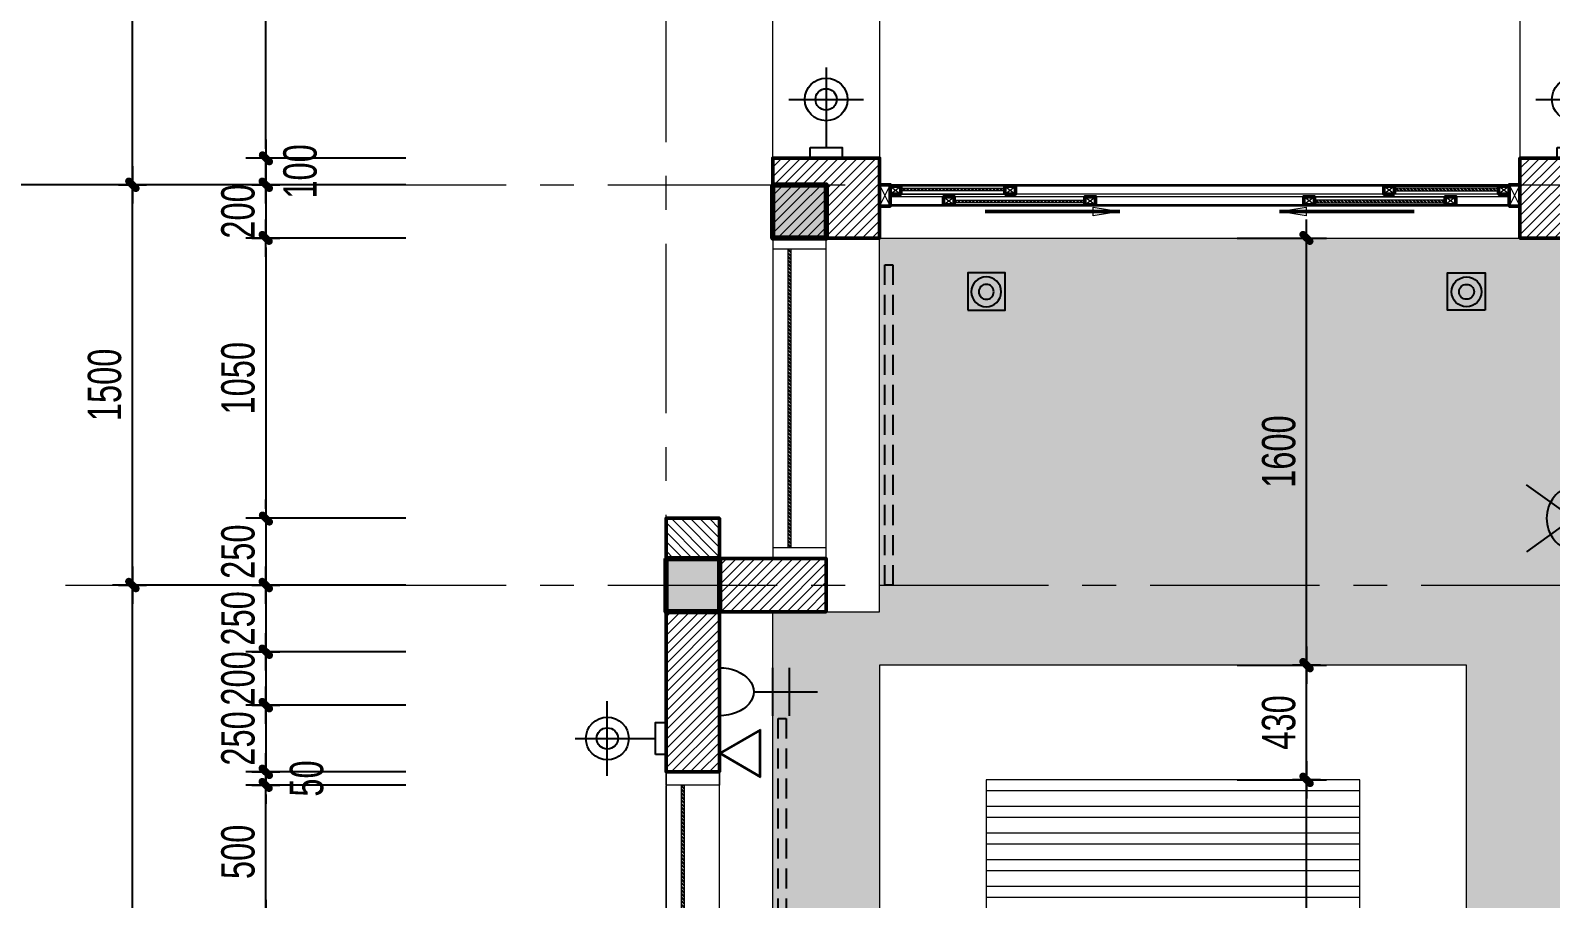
# Model space of a CAD drawing. Header units: inches. Extents: x 88947 to 296847, y 35049 to 161062.
# Drawn here: x 94879 to 100576, y 90034 to 93288 of the extents above; entities that cross this region are included whole.
import ezdxf

# ---------------------------------------------------------------- set-up
doc = ezdxf.new("R2010")
doc.units = ezdxf.units.IN
doc.header["$MEASUREMENT"] = 0
doc.header["$PDMODE"] = 1
for name, pattern in [('ACAD_ISO03W100', [30, 12, -18]), ('CENTER', [50.8, 31.75, -6.35, 6.35, -6.35]), ('HIDDEN', [0.375, 0.25, -0.125])]:
    doc.linetypes.add(name, pattern=pattern)
for name, color, linetype, lineweight in [('A-Dims', 145, 'Continuous', 25), ('CUA', 42, 'Continuous', 20), ('DIM', 7, 'Continuous', 25), ('DO', 4, 'Continuous', 25), ('HACTH', 8, 'Continuous', 5), ('HATCH', 8, 'Continuous', 5), ('KHUNG 1', 6, 'Continuous', 70), ('mb$0$CUA', 42, 'Continuous', 20), ('mb$0$HATCH', 69, 'Continuous', 15), ('mb$0$net cat', 51, 'Continuous', 50), ('mb$0$net manh', 251, 'Continuous', 5), ('NETMANH', 192, 'Continuous', 18), ('THAY', 3, 'Continuous', 18), ('tran', 202, 'Continuous', 15), ('TRUC', 252, 'ACAD_ISO03W100', 13), ('TUONG', 4, 'Continuous', 50)]:
    doc.layers.add(name, color=color, linetype=linetype, lineweight=lineweight)
doc.layers.add('E-socket', color=1, linetype='Continuous')
doc.styles.add('VNI-HELVE-CONDENSE', font='VNARIAL.TTF', dxfattribs={"width": 0.7})
doc.dimstyles.new('TAS-100', dxfattribs={"dimscale": 50, "dimtxt": 2.5, "dimasz": 0.7, "dimexe": 1.5, "dimexo": 1.5, "dimgap": 0.8, "dimtad": 1, "dimdec": 0, "dimzin": 3, "dimdsep": 46, "dimtxsty": 'VNI-HELVE-CONDENSE', "dimblk": 'TICK', "dimcen": 2.5, "dimclrt": 71, "dimazin": 2, "dimtfac": 0.75, "dimtdec": 0, "dimtix": 1, "dimtmove": 2, "dimatfit": 2, "dimldrblk": 'TICK123', "dimfxl": 1.5, "dimtolj": 1, "dimtzin": 0, "dimarcsym": 0})
doc.dimstyles.new('TL100', dxfattribs={"dimscale": 0, "dimtxt": 250, "dimasz": 200, "dimexe": 100, "dimexo": 100, "dimgap": 100, "dimtad": 1, "dimdec": 0, "dimzin": 0, "dimdsep": 46, "dimtxsty": 'VNI-HELVE-CONDENSE', "dimblk": 'ARCHTICK', "dimcen": -6, "dimdle": 10, "dimclrd": 253, "dimclre": 256, "dimclrt": 256, "dimadec": 0, "dimazin": 0, "dimtfac": 0.005, "dimtdec": 0, "dimtix": 1, "dimtmove": 2, "dimatfit": 3, "dimldrblk": 'CLOSEDBLANK', "dimfxl": 1, "dimtolj": 1, "dimtzin": 0, "dimlwd": -1, "dimarcsym": 0})

# ---------------------------------------------------------------- blocks, each defined once
blk = doc.blocks.new('12')
at = {"linetype": 'HIDDEN', "ltscale": 300}
blk.add_lwpolyline([(-600, 20), (600, 20), (600, 50), (-600, 50)], close=True, dxfattribs=at)
for points in [[(-600, 20), (-600, 50), (-525, 20), (-525, 50)], [(600, 20), (600, 50), (525, 20), (525, 50)]]:
    blk.add_solid(points)
blk = doc.blocks.new('EWTWETEW')
at = {"ltscale": 5}
for points in [[(0, 0), (-125, 175)], [(0, 0), (125, 175)], [(-125, 0), (-125, 0), (125, 0)]]:
    blk.add_lwpolyline(points, dxfattribs=at)
blk.add_arc((0, -28.1), 128.1, 12.6804, 167.3196, dxfattribs=at)
blk = doc.blocks.new('DNT')
for points in [[(0, 425), (0, 50)], [(-175, 275), (175, 275)]]:
    blk.add_lwpolyline(points)
blk.add_lwpolyline([(-75, 50), (75, 50), (75, 0), (-75, 0)], close=True)
for radius in [100, 50]:
    blk.add_circle((0, 275), radius)
blk = doc.blocks.new('P')
at = {"linetype": 'Continuous', "ltscale": 2}
for p, q in [((0, 0), (308, 178)), ((9, 0), (303, 170)), ((303, -170), (303, 170)), ((308, -178), (308, 178)), ((0, 0), (308, -178)), ((9, 0), (303, -170))]:
    blk.add_line(p, q, dxfattribs=at)
blk = doc.blocks.new('S-2')
at = {"layer": 'E-socket', "linetype": 'Continuous', "ltscale": 50}
for p, q in [((0, 107.1), (0, 306.7)), ((-75, 219.4), (75, 219.4)), ((-75, 166.9), (75, 166.9)), ((-75, 0), (75, 0))]:
    blk.add_line(p, q, dxfattribs=at)
blk.add_ellipse((0, 0), major_axis=(0, 107.1), ratio=0.7, start_param=4.712389, end_param=7.853982, dxfattribs=at)
blk = doc.blocks.new('_ArchTick')
at = {"color": 0, "linetype": 'ByBlock', "const_width": 0.15}
blk.add_lwpolyline([(-0.5, -0.5), (0.5, 0.5)], dxfattribs=at)
blk = doc.blocks.new('CP1')
blk.add_lwpolyline([(-86.9, 86), (89.2, 86), (89.2, -88.5), (-86.9, -88.5)], close=True)
for radius in [70, 35]:
    blk.add_circle((0, 0), radius)
blk = doc.blocks.new('TICK')
at = {"layer": 'A-Dims', "color": 1}
for p, q in [((-2, 0), (2, 0)), ((0, 1.5), (0, -1.5))]:
    blk.add_line(p, q, dxfattribs=at)
at = {"layer": 'A-Dims', "color": 1, "const_width": 0.788}
blk.add_lwpolyline([(-0.33, -0.35), (0.38, 0.38)], dxfattribs=at)
at = {"layer": 'A-Dims', "color": 1, "const_width": 0.394}
for points in [[(0.24, 0.52, -0.414214), (0.52, 0.52, -1)], [(0.52, 0.52, -0.414214), (0.52, 0.24, -1)], [(-0.47, -0.21, 0.414214), (-0.47, -0.49, 1)], [(-0.47, -0.49, 0.414214), (-0.19, -0.49, 1)]]:
    blk.add_lwpolyline(points, format="xyb", dxfattribs=at)
blk = doc.blocks.new('*D3231')
at = {"layer": 'Defpoints', "color": 0}
for p in [(99327, 90479), (99661.8, 90479), (99327, 87339)]:
    blk.add_point(p, dxfattribs=at)
at = {"layer": 'DIM', "color": 0, "lineweight": -2}
for p, q in [((99402, 90479), (99736.8, 90479)), ((99661.8, 87374), (99661.8, 90444)), ((99402, 87339), (99736.8, 87339))]:
    blk.add_line(p, q, dxfattribs=at)
at = {"layer": 'DIM', "color": 0, "lineweight": -2, "xscale": 35, "yscale": 35, "zscale": 35}
for p, rotation in [((99661.8, 90479), 90), ((99661.8, 87339), 270)]:
    blk.add_blockref('TICK', p, dxfattribs=dict(at, rotation=rotation))
at = {"layer": 'DIM', "color": 71, "insert": (99557.9, 88909), "char_height": 125, "attachment_point": 5, "rotation": 90, "style": 'VNI-HELVE-CONDENSE'}
blk.add_mtext('\\A1;3140', dxfattribs=at)
blk = doc.blocks.new('TICK123')
at = {"layer": 'A-Dims', "color": 1}
blk.add_lwpolyline([(0.05, 0, 0, 0.84, 0), (-2.11, 0, 8.4, 8.4, 0)], format="xyseb", dxfattribs=at)
blk = doc.blocks.new('*D3232')
at = {"layer": 'Defpoints', "color": 0}
for p in [(99327, 90909), (99661.8, 90909), (99327, 90479)]:
    blk.add_point(p, dxfattribs=at)
at = {"layer": 'DIM', "color": 0, "lineweight": -2}
for p, q in [((99402, 90909), (99736.8, 90909)), ((99661.8, 90514), (99661.8, 90874)), ((99402, 90479), (99736.8, 90479))]:
    blk.add_line(p, q, dxfattribs=at)
at = {"layer": 'DIM', "color": 0, "lineweight": -2, "xscale": 35, "yscale": 35, "zscale": 35}
for p, rotation in [((99661.8, 90909), 90), ((99661.8, 90479), 270)]:
    blk.add_blockref('TICK', p, dxfattribs=dict(at, rotation=rotation))
at = {"layer": 'DIM', "color": 71, "insert": (99557.9, 90694), "char_height": 125, "attachment_point": 5, "rotation": 90, "style": 'VNI-HELVE-CONDENSE'}
blk.add_mtext('\\A1;430', dxfattribs=at)
blk = doc.blocks.new('*D3233')
at = {"layer": 'Defpoints', "color": 0}
for p in [(99327, 92509), (99661.8, 92509), (99327, 90909)]:
    blk.add_point(p, dxfattribs=at)
at = {"layer": 'DIM', "color": 0, "lineweight": -2}
for p, q in [((99402, 92509), (99736.8, 92509)), ((99661.8, 90944), (99661.8, 92474)), ((99402, 90909), (99736.8, 90909))]:
    blk.add_line(p, q, dxfattribs=at)
at = {"layer": 'DIM', "color": 0, "lineweight": -2, "xscale": 35, "yscale": 35, "zscale": 35}
for p, rotation in [((99661.8, 92509), 90), ((99661.8, 90909), 270)]:
    blk.add_blockref('TICK', p, dxfattribs=dict(at, rotation=rotation))
at = {"layer": 'DIM', "color": 71, "insert": (99558, 91709), "char_height": 125, "attachment_point": 5, "rotation": 90, "style": 'VNI-HELVE-CONDENSE'}
blk.add_mtext('\\A1;1600', dxfattribs=at)
blk = doc.blocks.new('*D4453')
at = {"layer": 'Defpoints', "color": 0}
for p in [(95261.3, 91209), (96361.3, 91209), (96361.3, 86209)]:
    blk.add_point(p, dxfattribs=at)
at = {"layer": 'DIM', "color": 0, "lineweight": -2}
for p, q in [((96286.3, 91209), (95186.3, 91209)), ((95261.3, 86244), (95261.3, 91174)), ((96286.3, 86209), (95186.3, 86209))]:
    blk.add_line(p, q, dxfattribs=at)
at = {"layer": 'DIM', "color": 0, "lineweight": -2, "xscale": 35, "yscale": 35, "zscale": 35}
for p, rotation in [((95261.3, 91209), 90), ((95261.3, 86209), 270)]:
    blk.add_blockref('TICK', p, dxfattribs=dict(at, rotation=rotation))
at = {"layer": 'DIM', "color": 71, "insert": (95157.6, 88709), "char_height": 125, "attachment_point": 5, "rotation": 90, "style": 'VNI-HELVE-CONDENSE'}
blk.add_mtext('\\A1;5000', dxfattribs=at)
blk = doc.blocks.new('*D4454')
at = {"layer": 'Defpoints', "color": 0}
for p in [(95261.3, 92709), (96361.3, 92709), (96361.3, 91209)]:
    blk.add_point(p, dxfattribs=at)
at = {"layer": 'DIM', "color": 0, "lineweight": -2}
for p, q in [((96286.3, 92709), (95186.3, 92709)), ((95261.3, 91244), (95261.3, 92674)), ((96286.3, 91209), (95186.3, 91209))]:
    blk.add_line(p, q, dxfattribs=at)
at = {"layer": 'DIM', "color": 0, "lineweight": -2, "xscale": 35, "yscale": 35, "zscale": 35}
for p, rotation in [((95261.3, 92709), 90), ((95261.3, 91209), 270)]:
    blk.add_blockref('TICK', p, dxfattribs=dict(at, rotation=rotation))
at = {"layer": 'DIM', "color": 71, "insert": (95157.6, 91959), "char_height": 125, "attachment_point": 5, "rotation": 90, "style": 'VNI-HELVE-CONDENSE'}
blk.add_mtext('\\A1;1500', dxfattribs=at)
blk = doc.blocks.new('*D4455')
at = {"layer": 'Defpoints', "color": 0}
for p in [(94761.3, 92709), (96361.3, 92709), (96361.3, 84709)]:
    blk.add_point(p, dxfattribs=at)
at = {"layer": 'DIM', "color": 0, "lineweight": -2}
for p, q in [((96286.3, 92709), (94686.3, 92709)), ((94761.3, 84744), (94761.3, 92674)), ((96286.3, 84709), (94686.3, 84709))]:
    blk.add_line(p, q, dxfattribs=at)
at = {"layer": 'DIM', "color": 0, "lineweight": -2, "xscale": 35, "yscale": 35, "zscale": 35}
for p, rotation in [((94761.3, 92709), 90), ((94761.3, 84709), 270)]:
    blk.add_blockref('TICK', p, dxfattribs=dict(at, rotation=rotation))
at = {"layer": 'DIM', "color": 71, "insert": (94657.6, 88709), "char_height": 125, "attachment_point": 5, "rotation": 90, "style": 'VNI-HELVE-CONDENSE'}
blk.add_mtext('\\A1;8000', dxfattribs=at)
blk = doc.blocks.new('*D4456')
at = {"layer": 'Defpoints', "color": 0}
for p in [(96361.3, 91459), (95761.3, 91209), (96361.3, 91209)]:
    blk.add_point(p, dxfattribs=at)
at = {"layer": 'DIM', "color": 0, "lineweight": -2}
for p, q in [((95761.3, 91494), (95761.3, 91529)), ((96286.3, 91459), (95686.3, 91459)), ((95761.3, 91459), (95761.3, 91209)), ((96286.3, 91209), (95686.3, 91209)), ((95761.3, 91174), (95761.3, 91139))]:
    blk.add_line(p, q, dxfattribs=at)
at = {"layer": 'DIM', "color": 0, "lineweight": -2, "xscale": 35, "yscale": 35, "zscale": 35}
for p, rotation in [((95761.3, 91459), 270), ((95761.3, 91209), 90)]:
    blk.add_blockref('TICK', p, dxfattribs=dict(at, rotation=rotation))
at = {"layer": 'DIM', "color": 71, "insert": (95657.6, 91334), "char_height": 125, "attachment_point": 5, "rotation": 90, "style": 'VNI-HELVE-CONDENSE'}
blk.add_mtext('\\A1;250', dxfattribs=at)
blk = doc.blocks.new('*D4457')
at = {"layer": 'Defpoints', "color": 0}
for p in [(96361.3, 91209), (95761.3, 90959), (96361.3, 90959)]:
    blk.add_point(p, dxfattribs=at)
at = {"layer": 'DIM', "color": 0, "lineweight": -2}
for p, q in [((95761.3, 91244), (95761.3, 91279)), ((96286.3, 91209), (95686.3, 91209)), ((95761.3, 91209), (95761.3, 90959)), ((96286.3, 90959), (95686.3, 90959)), ((95761.3, 90924), (95761.3, 90889))]:
    blk.add_line(p, q, dxfattribs=at)
at = {"layer": 'DIM', "color": 0, "lineweight": -2, "xscale": 35, "yscale": 35, "zscale": 35}
for p, rotation in [((95761.3, 91209), 270), ((95761.3, 90959), 90)]:
    blk.add_blockref('TICK', p, dxfattribs=dict(at, rotation=rotation))
at = {"layer": 'DIM', "color": 71, "insert": (95657.6, 91084), "char_height": 125, "attachment_point": 5, "rotation": 90, "style": 'VNI-HELVE-CONDENSE'}
blk.add_mtext('\\A1;250', dxfattribs=at)
blk = doc.blocks.new('*D4458')
at = {"layer": 'Defpoints', "color": 0}
for p in [(96361.3, 90959), (95761.3, 90759), (96361.3, 90759)]:
    blk.add_point(p, dxfattribs=at)
at = {"layer": 'DIM', "color": 0, "lineweight": -2}
for p, q in [((95761.3, 90994), (95761.3, 91029)), ((96286.3, 90959), (95686.3, 90959)), ((95761.3, 90959), (95761.3, 90759)), ((96286.3, 90759), (95686.3, 90759)), ((95761.3, 90724), (95761.3, 90689))]:
    blk.add_line(p, q, dxfattribs=at)
at = {"layer": 'DIM', "color": 0, "lineweight": -2, "xscale": 35, "yscale": 35, "zscale": 35}
for p, rotation in [((95761.3, 90959), 270), ((95761.3, 90759), 90)]:
    blk.add_blockref('TICK', p, dxfattribs=dict(at, rotation=rotation))
at = {"layer": 'DIM', "color": 71, "insert": (95657.6, 90859), "char_height": 125, "attachment_point": 5, "rotation": 90, "style": 'VNI-HELVE-CONDENSE'}
blk.add_mtext('\\A1;200', dxfattribs=at)
blk = doc.blocks.new('*D4459')
at = {"layer": 'Defpoints', "color": 0}
for p in [(96361.3, 90759), (95761.3, 90509), (96361.3, 90509)]:
    blk.add_point(p, dxfattribs=at)
at = {"layer": 'DIM', "color": 0, "lineweight": -2}
for p, q in [((95761.3, 90794), (95761.3, 90829)), ((96286.3, 90759), (95686.3, 90759)), ((95761.3, 90759), (95761.3, 90509)), ((96286.3, 90509), (95686.3, 90509)), ((95761.3, 90474), (95761.3, 90439))]:
    blk.add_line(p, q, dxfattribs=at)
at = {"layer": 'DIM', "color": 0, "lineweight": -2, "xscale": 35, "yscale": 35, "zscale": 35}
for p, rotation in [((95761.3, 90759), 270), ((95761.3, 90509), 90)]:
    blk.add_blockref('TICK', p, dxfattribs=dict(at, rotation=rotation))
at = {"layer": 'DIM', "color": 71, "insert": (95657.6, 90634), "char_height": 125, "attachment_point": 5, "rotation": 90, "style": 'VNI-HELVE-CONDENSE'}
blk.add_mtext('\\A1;250', dxfattribs=at)
blk = doc.blocks.new('*D4506')
at = {"layer": 'Defpoints', "color": 0}
for p in [(95761.3, 90509), (96361.3, 90509), (96361.3, 90459)]:
    blk.add_point(p, dxfattribs=at)
at = {"layer": 'DIM', "color": 0, "lineweight": -2}
for p, q in [((95761.3, 90544), (95761.3, 90579)), ((96286.3, 90509), (95686.3, 90509)), ((95761.3, 90459), (95761.3, 90509)), ((96286.3, 90459), (95686.3, 90459)), ((95761.3, 90424), (95761.3, 90389))]:
    blk.add_line(p, q, dxfattribs=at)
at = {"layer": 'DIM', "color": 0, "lineweight": -2, "xscale": 35, "yscale": 35, "zscale": 35}
for p, rotation in [((95761.3, 90509), 270), ((95761.3, 90459), 90)]:
    blk.add_blockref('TICK', p, dxfattribs=dict(at, rotation=rotation))
at = {"layer": 'DIM', "color": 71, "insert": (95914.8, 90484), "char_height": 125, "attachment_point": 5, "rotation": 90, "style": 'VNI-HELVE-CONDENSE'}
blk.add_mtext('\\A1;50', dxfattribs=at)
blk = doc.blocks.new('*D4515')
at = {"layer": 'Defpoints', "color": 0}
for p in [(96361.3, 92709), (95761.3, 92509), (96361.3, 92509)]:
    blk.add_point(p, dxfattribs=at)
at = {"layer": 'DIM', "color": 0, "lineweight": -2}
for p, q in [((95761.3, 92744), (95761.3, 92779)), ((96286.3, 92709), (95686.3, 92709)), ((95761.3, 92709), (95761.3, 92509)), ((96286.3, 92509), (95686.3, 92509)), ((95761.3, 92474), (95761.3, 92439))]:
    blk.add_line(p, q, dxfattribs=at)
at = {"layer": 'DIM', "color": 0, "lineweight": -2, "xscale": 35, "yscale": 35, "zscale": 35}
for p, rotation in [((95761.3, 92709), 270), ((95761.3, 92509), 90)]:
    blk.add_blockref('TICK', p, dxfattribs=dict(at, rotation=rotation))
at = {"layer": 'DIM', "color": 71, "insert": (95657.6, 92609), "char_height": 125, "attachment_point": 5, "rotation": 90, "style": 'VNI-HELVE-CONDENSE'}
blk.add_mtext('\\A1;200', dxfattribs=at)
blk = doc.blocks.new('*D4516')
at = {"layer": 'Defpoints', "color": 0}
for p in [(95261.3, 94659), (96361.3, 94659), (96361.3, 92709)]:
    blk.add_point(p, dxfattribs=at)
at = {"layer": 'DIM', "color": 0, "lineweight": -2}
for p, q in [((96286.3, 94659), (95186.3, 94659)), ((95261.3, 92744), (95261.3, 94624)), ((96286.3, 92709), (95186.3, 92709))]:
    blk.add_line(p, q, dxfattribs=at)
at = {"layer": 'DIM', "color": 0, "lineweight": -2, "xscale": 35, "yscale": 35, "zscale": 35}
for p, rotation in [((95261.3, 94659), 90), ((95261.3, 92709), 270)]:
    blk.add_blockref('TICK', p, dxfattribs=dict(at, rotation=rotation))
at = {"layer": 'DIM', "color": 71, "insert": (95157.6, 93684), "char_height": 125, "attachment_point": 5, "rotation": 90, "style": 'VNI-HELVE-CONDENSE'}
blk.add_mtext('\\A1;1950', dxfattribs=at)
blk = doc.blocks.new('*D4518')
at = {"layer": 'Defpoints', "color": 0}
for p in [(94761.3, 94659), (95861.3, 94659), (95861.3, 92709)]:
    blk.add_point(p, dxfattribs=at)
at = {"layer": 'DIM', "color": 0, "lineweight": -2}
for p, q in [((95786.3, 94659), (94686.3, 94659)), ((94761.3, 92744), (94761.3, 94624)), ((95786.3, 92709), (94686.3, 92709))]:
    blk.add_line(p, q, dxfattribs=at)
at = {"layer": 'DIM', "color": 0, "lineweight": -2, "xscale": 35, "yscale": 35, "zscale": 35}
for p, rotation in [((94761.3, 94659), 90), ((94761.3, 92709), 270)]:
    blk.add_blockref('TICK', p, dxfattribs=dict(at, rotation=rotation))
at = {"layer": 'DIM', "color": 71, "insert": (94657.6, 93684), "char_height": 125, "attachment_point": 5, "rotation": 90, "style": 'VNI-HELVE-CONDENSE'}
blk.add_mtext('\\A1;1950', dxfattribs=at)
blk = doc.blocks.new('*D4523')
at = {"layer": 'Defpoints', "color": 0}
for p in [(95761.3, 92809), (96361.3, 92809), (96361.3, 92709)]:
    blk.add_point(p, dxfattribs=at)
at = {"layer": 'DIM', "color": 0, "lineweight": -2}
for p, q in [((95761.3, 92844), (95761.3, 92879)), ((96286.3, 92809), (95686.3, 92809)), ((95761.3, 92709), (95761.3, 92809)), ((96286.3, 92709), (95686.3, 92709)), ((95761.3, 92674), (95761.3, 92639))]:
    blk.add_line(p, q, dxfattribs=at)
at = {"layer": 'DIM', "color": 0, "lineweight": -2, "xscale": 35, "yscale": 35, "zscale": 35}
for p, rotation in [((95761.3, 92809), 270), ((95761.3, 92709), 90)]:
    blk.add_blockref('TICK', p, dxfattribs=dict(at, rotation=rotation))
at = {"layer": 'DIM', "color": 71, "insert": (95890.2, 92759), "char_height": 125, "attachment_point": 5, "rotation": 90, "style": 'VNI-HELVE-CONDENSE'}
blk.add_mtext('\\A1;100', dxfattribs=at)
blk = doc.blocks.new('*D4524')
at = {"layer": 'Defpoints', "color": 0}
for p in [(95761.3, 94109), (96361.3, 94109), (96361.3, 92809)]:
    blk.add_point(p, dxfattribs=at)
at = {"layer": 'DIM', "color": 0, "lineweight": -2}
for p, q in [((96286.3, 94109), (95686.3, 94109)), ((95761.3, 92844), (95761.3, 94074)), ((96286.3, 92809), (95686.3, 92809))]:
    blk.add_line(p, q, dxfattribs=at)
at = {"layer": 'DIM', "color": 0, "lineweight": -2, "xscale": 35, "yscale": 35, "zscale": 35}
for p, rotation in [((95761.3, 94109), 90), ((95761.3, 92809), 270)]:
    blk.add_blockref('TICK', p, dxfattribs=dict(at, rotation=rotation))
at = {"layer": 'DIM', "color": 71, "insert": (95657.5, 93459), "char_height": 125, "attachment_point": 5, "rotation": 90, "style": 'VNI-HELVE-CONDENSE'}
blk.add_mtext('\\A1;1300', dxfattribs=at)
blk = doc.blocks.new('*D4529')
at = {"layer": 'Defpoints', "color": 0}
for p in [(95761.3, 90459), (96361.3, 90459), (96361.3, 89959)]:
    blk.add_point(p, dxfattribs=at)
at = {"layer": 'DIM', "color": 0, "lineweight": -2}
for p, q in [((96286.3, 90459), (95686.3, 90459)), ((95761.3, 89994), (95761.3, 90424)), ((96286.3, 89959), (95686.3, 89959))]:
    blk.add_line(p, q, dxfattribs=at)
at = {"layer": 'DIM', "color": 0, "lineweight": -2, "xscale": 35, "yscale": 35, "zscale": 35}
for p, rotation in [((95761.3, 90459), 90), ((95761.3, 89959), 270)]:
    blk.add_blockref('TICK', p, dxfattribs=dict(at, rotation=rotation))
at = {"layer": 'DIM', "color": 71, "insert": (95657.6, 90209), "char_height": 125, "attachment_point": 5, "rotation": 90, "style": 'VNI-HELVE-CONDENSE'}
blk.add_mtext('\\A1;500', dxfattribs=at)
blk = doc.blocks.new('*D4535')
at = {"layer": 'Defpoints', "color": 0}
for p in [(96361.3, 92509), (95761.3, 91459), (96361.3, 91459)]:
    blk.add_point(p, dxfattribs=at)
at = {"layer": 'DIM', "color": 0, "lineweight": -2}
for p, q in [((96286.3, 92509), (95686.3, 92509)), ((95761.3, 92474), (95761.3, 91494)), ((96286.3, 91459), (95686.3, 91459))]:
    blk.add_line(p, q, dxfattribs=at)
at = {"layer": 'DIM', "color": 0, "lineweight": -2, "xscale": 35, "yscale": 35, "zscale": 35}
for p, rotation in [((95761.3, 92509), 90), ((95761.3, 91459), 270)]:
    blk.add_blockref('TICK', p, dxfattribs=dict(at, rotation=rotation))
at = {"layer": 'DIM', "color": 71, "insert": (95657.6, 91984), "char_height": 125, "attachment_point": 5, "rotation": 90, "style": 'VNI-HELVE-CONDENSE'}
blk.add_mtext('\\A1;1050', dxfattribs=at)
blk = doc.blocks.new('A$C42FF647F')
at = {"layer": 'HATCH'}
h = blk.add_hatch(dxfattribs=at)
h.set_pattern_fill('ANSI31', color=256, scale=200, style=0)
h.set_pattern_definition([(45, (-4900, -2150), (-17.6777, 17.6777), [])])
h.paths.add_polyline_path([(-4100, -1950), (-4100, -1850), (-4500, -1850), (-4500, -2150), (-4200, -2150), (-4100, -2150)])
h = blk.add_hatch(dxfattribs=at)
h.set_pattern_fill('ANSI31', color=256, scale=200, style=0)
h.set_pattern_definition([(45, (-1600, -2150), (-17.6777, 17.6777), [])])
h.paths.add_polyline_path([(-1700, -1950), (-1700, -1850), (-1300, -1850), (-1300, -2150), (-1700, -2150)])
h = blk.add_hatch(dxfattribs=at)
h.set_pattern_fill('ANSI31', color=256, scale=200, style=0)
h.set_pattern_definition([(315, (-4875, -3350), (-17.6777, -17.6777), [])])
h.paths.add_polyline_path([(-4700, -3350), (-4700, -3350), (-4700, -3350), (-4700, -3200), (-4900, -3200), (-4900, -3350)])
h = blk.add_hatch(dxfattribs=at)
h.set_pattern_fill('ANSI31', color=256, scale=200, style=0)
h.set_pattern_definition([(45, (-4900, -3550), (-17.6777, 17.6777), [])])
h.paths.add_polyline_path([(-4700, -3550), (-4300, -3550), (-4300, -3350), (-4700, -3350)])
h = blk.add_hatch(dxfattribs=at)
h.set_pattern_fill('ANSI31', color=256, scale=200, style=0)
h.set_pattern_definition([(45, (-5050, -4150), (-17.6777, 17.6777), [])])
h.paths.add_polyline_path([(-4900, -3700), (-4900, -3550), (-4700, -3550), (-4700, -3550), (-4700, -3550), (-4700, -3550), (-4700, -4150), (-4900, -4150), (-4900, -3900), (-4900, -3900), (-4900, -3700)])
at = {"layer": 'mb$0$HATCH'}
h = blk.add_hatch(dxfattribs=at)
h.set_pattern_fill('ANSI32', color=256, angle=-180, style=0)
h.set_pattern_definition([(45, (-4110, -1972.5), (-6.7352, 6.7352), []), (45, (-4105.51, -1972.5), (-6.7352, 6.7352), [])])
h.paths.add_polyline_path([(-4020, -1962.5), (-3630, -1962.5), (-3630, -1972.5), (-4020, -1972.5)])
h = blk.add_hatch(dxfattribs=at)
h.set_pattern_fill('ANSI32', color=256, angle=-180, style=0)
h.set_pattern_definition([(135, (-1690, -1972.5), (6.7352, 6.7352), []), (135, (-1694.49, -1972.5), (6.7352, 6.7352), [])])
h.paths.add_polyline_path([(-1780, -1962.5), (-2170, -1962.5), (-2170, -1972.5), (-1780, -1972.5)])
h = blk.add_hatch(dxfattribs=at)
h.set_pattern_fill('ANSI32', color=256, angle=-180, style=0)
h.set_pattern_definition([(45, (-3810, -2017.5), (-6.7352, 6.7352), []), (45, (-3805.51, -2017.5), (-6.7352, 6.7352), [])])
h.paths.add_polyline_path([(-3820, -2007.5), (-3330, -2007.5), (-3330, -2017.5), (-3820, -2017.5)])
h = blk.add_hatch(dxfattribs=at)
h.set_pattern_fill('ANSI32', color=256, angle=-180, style=0)
h.set_pattern_definition([(135, (-1990, -2017.5), (6.7352, 6.7352), []), (135, (-1994.49, -2017.5), (6.7352, 6.7352), [])])
h.paths.add_polyline_path([(-1980, -2007.5), (-2470, -2007.5), (-2470, -2017.5), (-1980, -2017.5)])
h = blk.add_hatch(dxfattribs=at)
h.set_pattern_fill('ANSI32', color=256, angle=-90, style=0)
h.set_pattern_definition([(135, (-4432.5, -4060), (-6.73519, -6.73519), []), (135, (-4432.5, -4055.51), (-6.73519, -6.73519), [])])
h.paths.add_polyline_path([(-4442.5, -3310), (-4442.5, -2190), (-4432.5, -2190), (-4432.5, -3310)])
h = blk.add_hatch(dxfattribs=at)
h.set_pattern_fill('ANSI32', color=256, angle=-90, style=0)
h.set_pattern_definition([(135, (-4832.5, -5450), (-6.73519, -6.73519), []), (135, (-4832.5, -5445.51), (-6.73519, -6.73519), [])])
h.paths.add_polyline_path([(-4842.5, -4700), (-4842.5, -4200), (-4832.5, -4200), (-4832.5, -4700)])
at = {"layer": 'CUA'}
for points in [[(-4300, -2150), (-4500, -2150), (-4500, -2190), (-4300, -2190)], [(-4300, -3310), (-4500, -3310), (-4500, -3350), (-4300, -3350)]]:
    blk.add_lwpolyline(points, close=True, dxfattribs=at)
at = {"layer": 'KHUNG 1'}
for points in [[(-4500, -1950), (-4300, -1950), (-4300, -2150), (-4500, -2150)], [(-4900, -3350), (-4700, -3350), (-4700, -3550), (-4900, -3550)]]:
    blk.add_lwpolyline(points, close=True, dxfattribs=at)
for points in [[(-4500, -2150), (-4300, -2150), (-4500, -1950), (-4300, -1950)], [(-4900, -3550), (-4700, -3550), (-4900, -3350), (-4700, -3350)]]:
    blk.add_solid(points, dxfattribs=at)
at = {"layer": 'mb$0$CUA'}
for points in [[(-1700, -1950), (-4100, -1950)], [(-1740, -1955), (-4060, -1955)], [(-1740, -1985), (-4060, -1985)], [(-1700, -2030), (-4100, -2030)], [(-1740, -1995), (-4060, -1995)], [(-1740, -2025), (-4060, -2025)]]:
    blk.add_lwpolyline(points, dxfattribs=at)
for points in [[(-3590, -1985), (-3590, -1955), (-4020, -1955), (-4020, -1985)], [(-4020, -1962.5), (-3630, -1962.5), (-3630, -1972.5), (-4020, -1972.5)], [(-2210, -1985), (-2210, -1955), (-1780, -1955), (-1780, -1985)], [(-1780, -1962.5), (-2170, -1962.5), (-2170, -1972.5), (-1780, -1972.5)], [(-3290, -2025), (-3290, -1995), (-3820, -1995), (-3820, -2025)], [(-3820, -2007.5), (-3330, -2007.5), (-3330, -2017.5), (-3820, -2017.5)], [(-2510, -2025), (-2510, -1995), (-1980, -1995), (-1980, -2025)], [(-1980, -2007.5), (-2470, -2007.5), (-2470, -2017.5), (-1980, -2017.5)], [(-4442.5, -3310), (-4442.5, -2190), (-4432.5, -2190), (-4432.5, -3310)], [(-4900, -4200), (-4900, -4150), (-4700, -4150), (-4700, -4200)], [(-4842.5, -4700), (-4842.5, -4200), (-4832.5, -4200), (-4832.5, -4700)]]:
    blk.add_lwpolyline(points, close=True, dxfattribs=at)
at = {"layer": 'mb$0$net cat'}
for points in [[(-4100, -1950), (-4100, -2030), (-4060, -2030), (-4060, -1950)], [(-4060, -1985), (-4060, -1955), (-4020, -1955), (-4020, -1985)], [(-3630, -1985), (-3630, -1955), (-3590, -1955), (-3590, -1985)], [(-2170, -1985), (-2170, -1955), (-2210, -1955), (-2210, -1985)], [(-1740, -1985), (-1740, -1955), (-1780, -1955), (-1780, -1985)], [(-1700, -1950), (-1700, -2030), (-1740, -2030), (-1740, -1950)], [(-3860, -2025), (-3860, -1995), (-3820, -1995), (-3820, -2025)], [(-3330, -2025), (-3330, -1995), (-3290, -1995), (-3290, -2025)], [(-2470, -2025), (-2470, -1995), (-2510, -1995), (-2510, -2025)], [(-1940, -2025), (-1940, -1995), (-1980, -1995), (-1980, -2025)]]:
    blk.add_lwpolyline(points, close=True, dxfattribs=at)
at = {"layer": 'mb$0$net manh'}
for points in [[(-4100, -1950), (-4060, -2030)], [(-4060, -1950), (-4100, -2030)], [(-4060, -1955), (-4020, -1985)], [(-4060, -1985), (-4020, -1955)], [(-3630, -1955), (-3590, -1985)], [(-3630, -1985), (-3590, -1955)], [(-2170, -1955), (-2210, -1985)], [(-2170, -1985), (-2210, -1955)], [(-1740, -1955), (-1780, -1985)], [(-1740, -1985), (-1780, -1955)], [(-1700, -1950), (-1740, -2030)], [(-1740, -1950), (-1700, -2030)], [(-3860, -1995), (-3820, -2025)], [(-3860, -2025), (-3820, -1995)], [(-3330, -1995), (-3290, -2025)], [(-3330, -2025), (-3290, -1995)], [(-2470, -1995), (-2510, -2025)], [(-2470, -2025), (-2510, -1995)], [(-1940, -1995), (-1980, -2025)], [(-1940, -2025), (-1980, -1995)]]:
    blk.add_lwpolyline(points, dxfattribs=at)
at = {"layer": 'THAY'}
for points in [[(-4500, -550), (-4100, -550), (-4100, -1850), (-4500, -1850)], [(-1300, -550), (-1700, -550), (-1700, -1850), (-1300, -1850)], [(-4300, -2150), (-4500, -2150), (-4500, -3350), (-4300, -3350)], [(-4700, -4150), (-4900, -4150), (-4900, -7750), (-4700, -7750)]]:
    blk.add_lwpolyline(points, close=True, dxfattribs=at)
at = {"layer": 'TUONG'}
for points in [[(-4100, -1950), (-4100, -1850), (-4500, -1850), (-4500, -2150), (-4200, -2150), (-4100, -2150), (-4100, -1950), (-4100, -1950)], [(-1700, -1950), (-1700, -1850), (-1300, -1850), (-1300, -2150), (-1700, -2150), (-1700, -1950), (-1700, -1950)], [(-4700, -3350), (-4700, -3350), (-4700, -3350), (-4700, -3350), (-4700, -3350), (-4700, -3350), (-4700, -3350), (-4700, -3350), (-4700, -3200), (-4900, -3200), (-4900, -3350), (-4900, -3350), (-4900, -3350), (-4700, -3350), (-4700, -3350)], [(-4900, -3700), (-4900, -3550), (-4700, -3550), (-4700, -3550), (-4700, -3550), (-4700, -3550), (-4700, -3550), (-4700, -4150), (-4900, -4150), (-4900, -3900), (-4900, -3900), (-4900, -3700), (-4900, -3700)]]:
    blk.add_lwpolyline(points, dxfattribs=at)
blk.add_lwpolyline([(-4700, -3550), (-4300, -3550), (-4300, -3350), (-4700, -3350)], close=True, dxfattribs=at)
for points in [[(-3199.3, -2050), (-3703.7, -2050)], [(-2600.7, -2050), (-2096.3, -2050)]]:
    blk.add_leader(points, dimstyle='TL100', override={"dimscale": 1, "dimasz": 100, "dimtad": 0}, dxfattribs=at)

msp = doc.modelspace()

# ---------------------------------------------------------------- hatches: boundary and pattern name
at = {"layer": 'tran'}
h = msp.add_hatch(dxfattribs=at)
h.set_pattern_fill('DOTS', color=256, scale=500, style=0)
h.set_pattern_definition([(0, (97661.345, 86508.95), (15.625, 31.25), [0, -31.25])])
h.paths.add_polyline_path([(100661.3, 86509), (97661.3, 86509), (97661.3, 91109), (98061.3, 91109), (98061.3, 92509), (100561.3, 92509), (100661.3, 92509)])
h.paths.add_polyline_path([(100261.3, 90909), (98061.3, 90909), (98061.3, 86909), (100261.3, 86909)], flags=16)

# ---------------------------------------------------------------- linework, layer by layer
at = {"layer": 'NETMANH'}
for points in [[(99861.3, 90479), (98461.3, 90479), (98461.3, 90439), (99861.3, 90439)], [(99861.3, 90379), (98461.3, 90379), (98461.3, 90339), (99861.3, 90339)], [(99861.3, 90279), (98461.3, 90279), (98461.3, 90239), (99861.3, 90239)], [(99861.3, 90179), (98461.3, 90179), (98461.3, 90139), (99861.3, 90139)], [(99861.3, 90079), (98461.3, 90079), (98461.3, 90039), (99861.3, 90039)]]:
    msp.add_lwpolyline(points, close=True, dxfattribs=at)
at = {"layer": 'THAY'}
msp.add_lwpolyline([(97961.3, 92509), (100561.3, 92509)], dxfattribs=at)
at = {"layer": 'tran'}
for points in [[(100661.3, 86509), (100661.3, 86509), (97661.3, 86509), (97661.3, 91109), (98061.3, 91109), (98061.3, 92509), (98061.3, 92509), (100561.3, 92509), (100561.3, 92509), (100661.3, 92509), (100661.3, 86509)], [(100261.3, 90909), (98061.3, 90909), (98061.3, 86909), (100261.3, 86909)], [(99861.3, 90479), (98461.3, 90479), (98461.3, 87339), (99861.3, 87339)]]:
    msp.add_lwpolyline(points, close=True, dxfattribs=at)
at = {"layer": 'TRUC', "linetype": 'CENTER', "ltscale": 20}
for points in [[(97261.3, 82709), (97261.3, 95209)], [(95011.3, 92709), (111911.3, 92709)], [(95011.3, 91209), (111911.3, 91209)]]:
    msp.add_lwpolyline(points, dxfattribs=at)

# ---------------------------------------------------------------- block references
at = {"layer": 'DO'}
for name, p, xscale, yscale, zscale in [('DNT', (97861.3, 92809), 0.8000000007450581, 0.8000000000465661, 0.8), ('DNT', (100661.3, 92809), 0.8000000007450581, 0.8000000000465661, 0.8), ('P', (97461.3, 90578.4), 0.5003126955125481, 0.5003126955125481, 0.5003126954346466)]:
    msp.add_blockref(name, p, dxfattribs=dict(at, xscale=xscale, yscale=yscale, zscale=zscale))
at = {"layer": 'DO', "xscale": -1, "rotation": 270}
for p in [(98061.3, 91809), (97661.3, 90109)]:
    msp.add_blockref('12', p, dxfattribs=at)
at = {"layer": 'DO', "ltscale": 5, "yscale": 0.8000000000465661, "zscale": 0.8, "rotation": 180}
for p, xscale in [((98461.3, 92307.9), -0.8000000007450581), ((100261.3, 92307.9), 0.8000000007450581)]:
    msp.add_blockref('CP1', p, dxfattribs=dict(at, xscale=xscale))
at = {"layer": 'DO', "ltscale": 5, "rotation": 90}
msp.add_blockref('EWTWETEW', (100661.3, 91459), dxfattribs=at)
at = {"layer": 'DO', "xscale": 0.8000000007450581, "yscale": 0.8000000000465661, "zscale": 0.8, "rotation": 90}
msp.add_blockref('DNT', (97261.3, 90634), dxfattribs=at)
at = {"layer": 'E-socket', "xscale": -1.199999999953434, "yscale": 1.200000000186265, "zscale": 1.2, "rotation": 270}
msp.add_blockref('S-2', (97461.3, 90809), dxfattribs=at)
at = {"layer": 'HACTH'}
msp.add_blockref('A$C42FF647F', (102161.3, 94659), dxfattribs=at)

# ---------------------------------------------------------------- dimensions: what is measured, and where the dimension line sits
at = {"layer": 'DIM'}
for base, p1, p2, picture, middle in [((94761.3, 94659), (95861.3, 92709), (95861.3, 94659), '*D4518', (94657.6, 93684)), ((95261.3, 94659), (96361.3, 92709), (96361.3, 94659), '*D4516', (95157.6, 93684)), ((95761.3, 94109), (96361.3, 92809), (96361.3, 94109), '*D4524', (95657.5, 93459)), ((94761.3, 92709), (96361.3, 84709), (96361.3, 92709), '*D4455', (94657.6, 88709)), ((95261.3, 92709), (96361.3, 91209), (96361.3, 92709), '*D4454', (95157.6, 91959)), ((95761.3, 92509), (96361.3, 92709), (96361.3, 92509), '*D4515', (95657.6, 92609)), ((95761.3, 91459), (96361.3, 92509), (96361.3, 91459), '*D4535', (95657.6, 91984)), ((99661.8, 92509), (99327, 90909), (99327, 92509), '*D3233', (99558, 91709)), ((95761.3, 91209), (96361.3, 91459), (96361.3, 91209), '*D4456', (95657.6, 91334)), ((95261.3, 91209), (96361.3, 86209), (96361.3, 91209), '*D4453', (95157.6, 88709)), ((95761.3, 90959), (96361.3, 91209), (96361.3, 90959), '*D4457', (95657.6, 91084)), ((95761.3, 90759), (96361.3, 90959), (96361.3, 90759), '*D4458', (95657.6, 90859)), ((99661.8, 90909), (99327, 90479), (99327, 90909), '*D3232', (99557.9, 90694)), ((95761.3, 90509), (96361.3, 90759), (96361.3, 90509), '*D4459', (95657.6, 90634)), ((95761.3, 90459), (96361.3, 89959), (96361.3, 90459), '*D4529', (95657.6, 90209)), ((99661.8, 90479), (99327, 87339), (99327, 90479), '*D3231', (99557.9, 88909))]:
    dim = msp.add_linear_dim(base=base, p1=p1, p2=p2, angle=90, dimstyle='TAS-100', dxfattribs=at)
    dim.commit()
    dim.dimension.update_dxf_attribs({"geometry": picture, "text_midpoint": middle})
for base, p1, p2, picture, middle in [((95761.3, 92809), (96361.3, 92709), (96361.3, 92809), '*D4523', (95890.2, 92759)), ((95761.3, 90509), (96361.3, 90459), (96361.3, 90509), '*D4506', (95914.8, 90484))]:
    dim = msp.add_linear_dim(base=base, p1=p1, p2=p2, angle=90, dimstyle='TAS-100', dxfattribs=at)
    dim.commit()
    dim.dimension.update_dxf_attribs({"geometry": picture, "text_midpoint": middle, "dimtype": 160})

doc.saveas('drawing.dxf')
